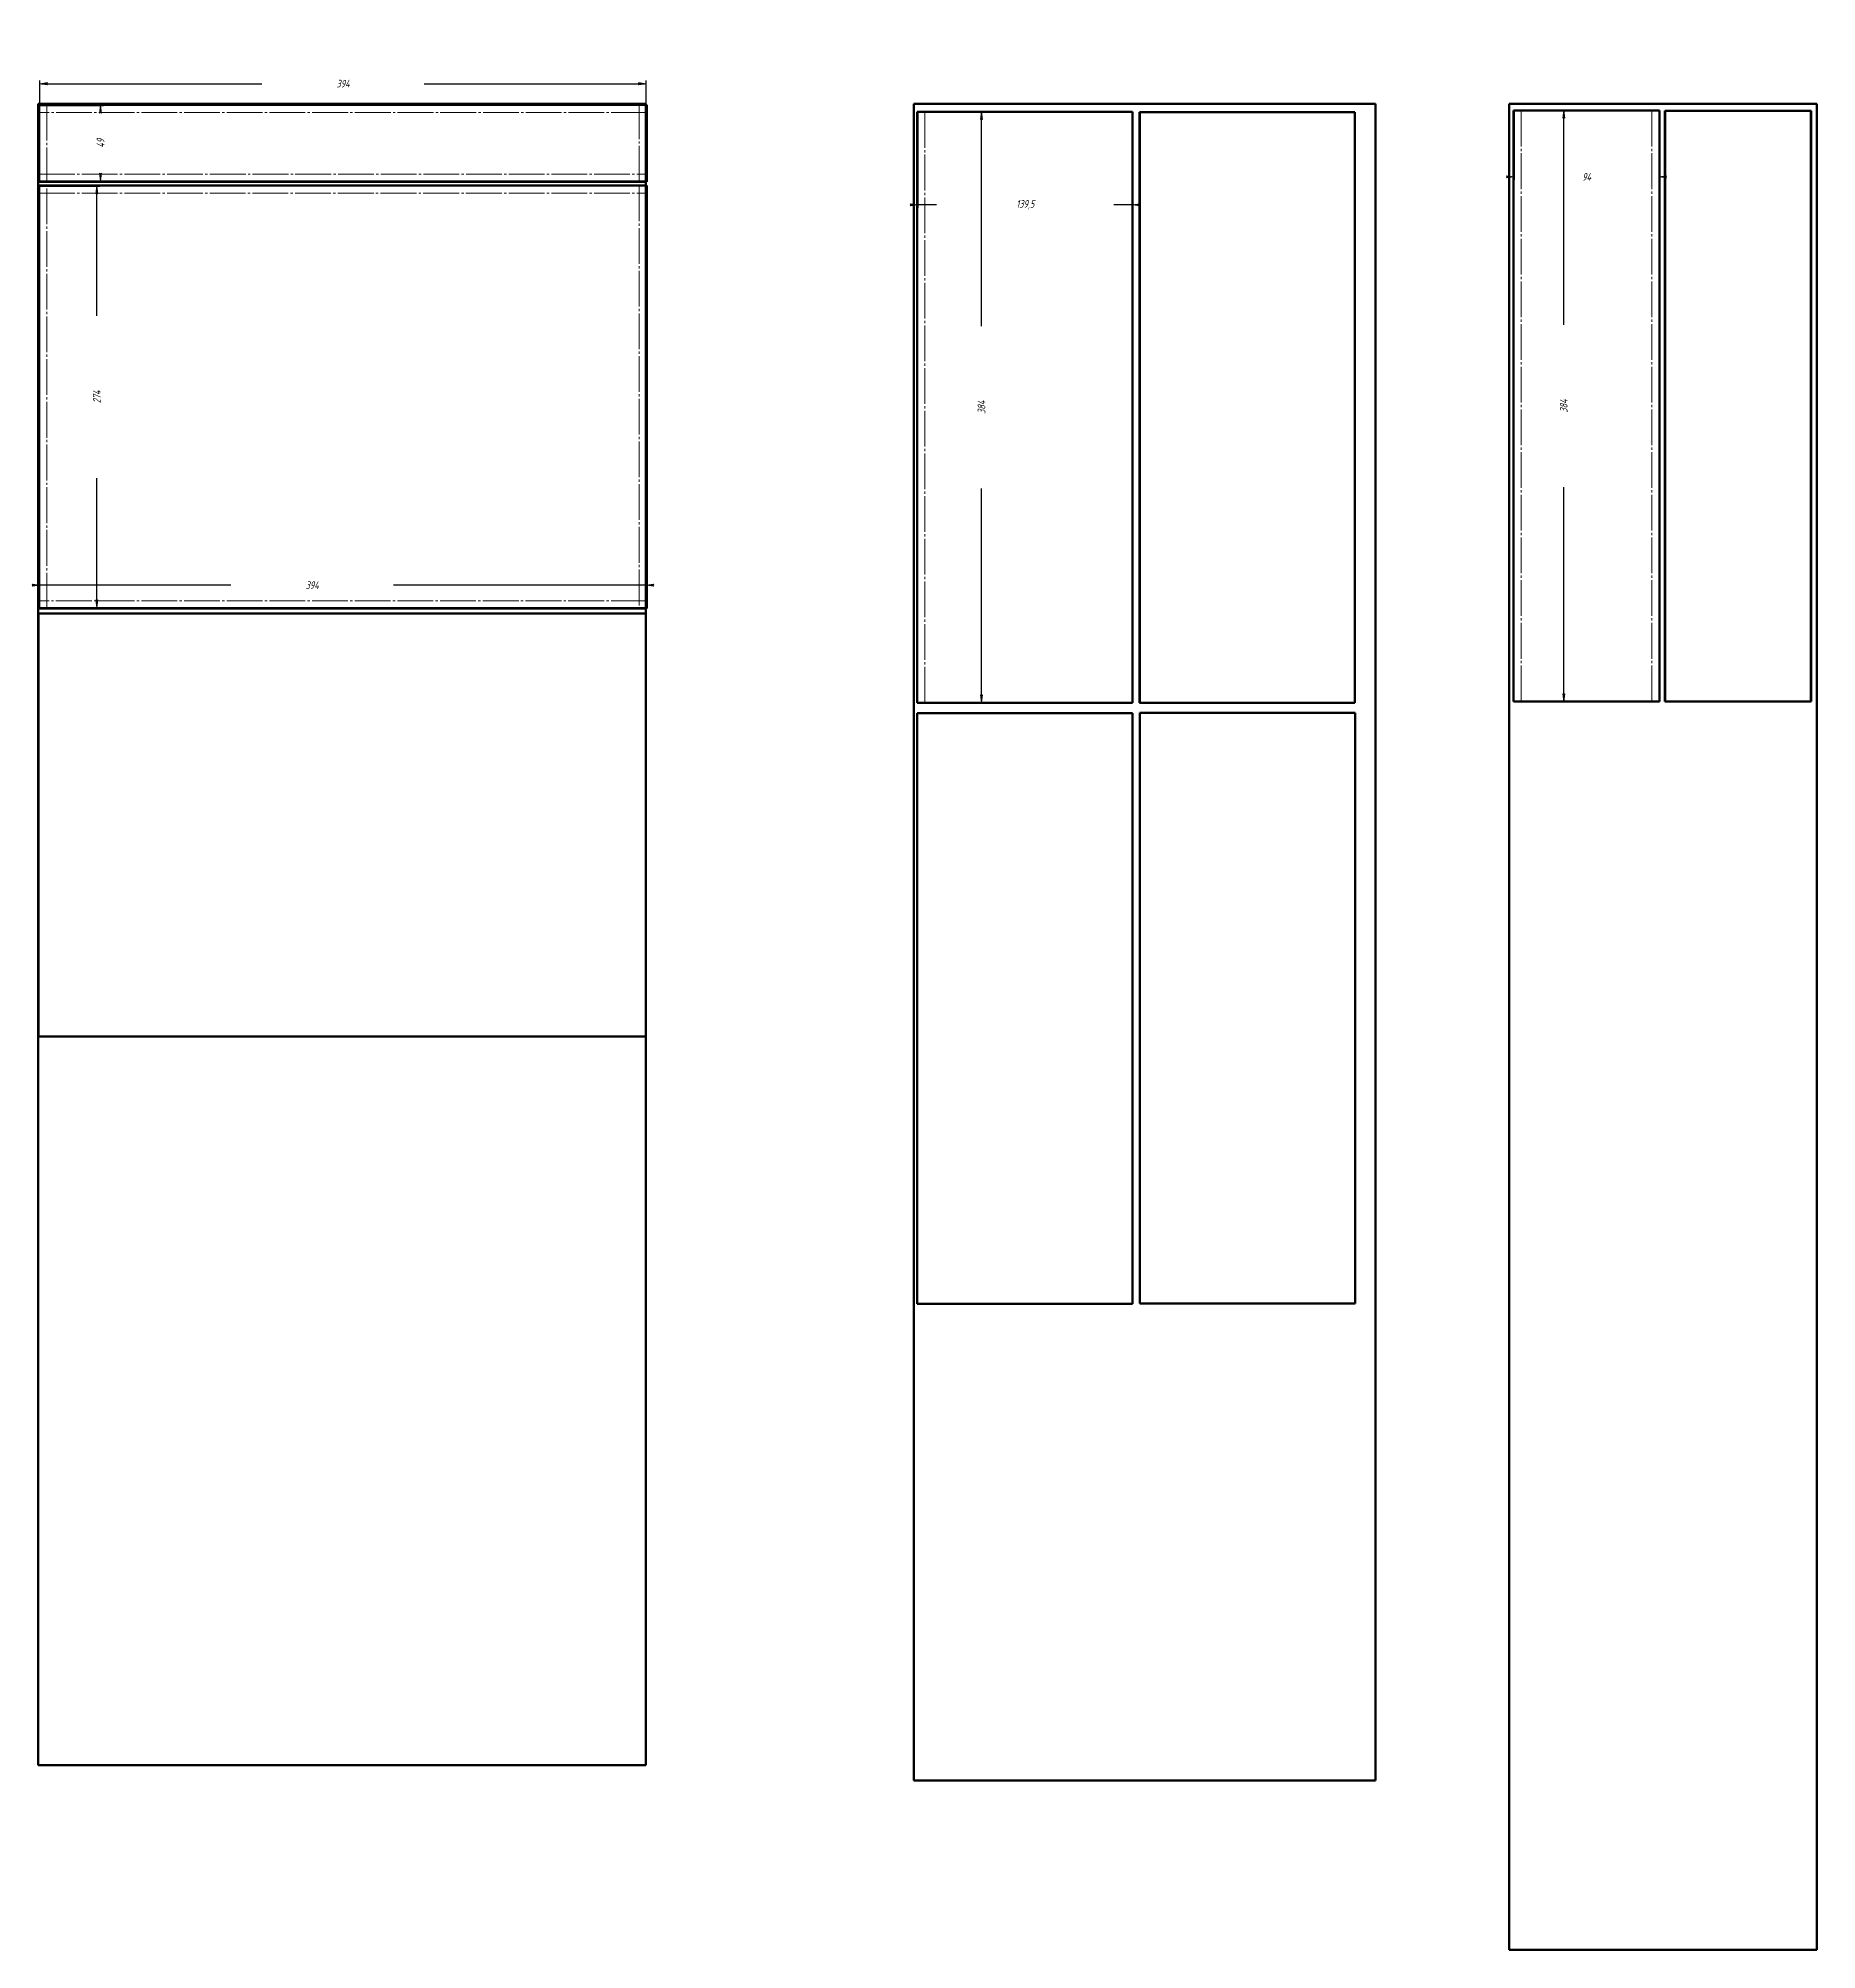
# Model space of a CAD drawing. Header units: millimetres. Extents: x 571 to 1727, y -696 to 547.
import ezdxf

# ---------------------------------------------------------------- set-up
doc = ezdxf.new("R2010")
doc.units = ezdxf.units.MM
for name, pattern in [('K5LT_AXLED', [27.75, 23.25, -1.5, 1.5, -1.5]), ('K5LT_BASIC', [0]), ('K5LT_THIN', [0])]:
    doc.linetypes.add(name, pattern=pattern)
doc.layers.add('Системный слой', color=7, linetype='Continuous')
doc.styles.add('KDIMTEXTSTYLE', font='GOST_AU.SHX', dxfattribs={"width": 0.96, "oblique": 15, "height": 5})
doc.dimstyles.new('KDIMSTYLE (1.00)', dxfattribs={"dimtxt": 5, "dimasz": 1, "dimexe": 2, "dimexo": 0, "dimgap": 1, "dimtad": 1, "dimtxsty": 'KDIMTEXTSTYLE', "dimsah": 1, "dimcen": 0, "dimdle": 1, "dimadec": 0, "dimazin": 0, "dimtfac": 0.667, "dimtmove": 0, "dimatfit": 3, "dimfxl": 1, "dimtvp": 1, "dimtolj": 1, "dimtzin": 0, "dimarcsym": 0})

# ---------------------------------------------------------------- blocks, each defined once
blk = doc.blocks.new('U0')
at = {"layer": 'Системный слой', "color": 150, "linetype": 'K5LT_BASIC', "lineweight": 60, "true_color": 0x0080ff}
for p, q in [((1527.190824825944, 504.0410267842129), (1727.190824825944, 504.0410267842129)), ((1527.190824825944, -695.9589732157871), (1527.190824825944, 504.0410267842129)), ((1727.190824825944, 504.0410267842129), (1727.190824825944, -695.9589732157871)), ((1727.190824825944, -695.9589732157871), (1527.190824825944, -695.9589732157871))]:
    blk.add_line(p, q, dxfattribs=at)
blk = doc.blocks.new('U1')
at = {"layer": 'Системный слой', "color": 150, "linetype": 'K5LT_BASIC', "lineweight": 60, "true_color": 0x0080ff}
for p, q in [((1140.409646001926, 504.0410267842129), (1440.409646001926, 504.0410267842129)), ((1140.409646001926, -585.9589732157871), (1140.409646001926, 504.0410267842129)), ((1440.409646001926, 504.0410267842129), (1440.409646001926, -585.9589732157871)), ((1440.409646001926, -585.9589732157871), (1140.409646001926, -585.9589732157871))]:
    blk.add_line(p, q, dxfattribs=at)
blk = doc.blocks.new('U2')
at = {"layer": 'Системный слой', "color": 150, "linetype": 'K5LT_BASIC', "lineweight": 60, "true_color": 0x0080ff}
for p, q in [((571.2399014648092, 504.0410267842129), (966.2399014648092, 504.0410267842129)), ((571.2399014648092, -575.9589732157871), (571.2399014648092, 504.0410267842129)), ((966.2399014648092, 504.0410267842129), (966.2399014648092, -575.9589732157871)), ((966.2399014648092, -575.9589732157871), (571.2399014648092, -575.9589732157871))]:
    blk.add_line(p, q, dxfattribs=at)
blk = doc.blocks.new('KDIMARROW_01')
at = {"layer": 'Системный слой'}
blk.add_hatch(color=0, dxfattribs=at).paths.add_polyline_path([(0, 0), (-5, 0.658262491226197), (-4.5, 6e-16), (-5, -0.6582624912261956)])
at = {"layer": 'Системный слой', "color": 0, "linetype": 'K5LT_THIN', "lineweight": 18}
for p, q in [((-4.5, 6e-16), (-5, 0.658262491226197)), ((-5, 0.658262491226197), (0, 0)), ((0, 0), (-5, -0.6582624912261956)), ((-5, -0.6582624912261956), (-4.5, 6e-16)), ((0, 0), (-1, 0))]:
    blk.add_line(p, q, dxfattribs=at)

msp = doc.modelspace()

# ---------------------------------------------------------------- linework, layer by layer
at = {"layer": 'Системный слой', "color": 150, "linetype": 'K5LT_BASIC', "lineweight": 60, "true_color": 0x0080ff}
for p, q in [((571.8235316964117, 503.345842981498), (571.8235316964117, 453.345842981498)), ((966.8235316964117, 503.345842981498), (571.8235316964117, 503.345842981498)), ((966.8235316964117, 453.345842981498), (966.8235316964117, 503.345842981498)), ((1142.50725961129, 114.6948013731345), (1142.50725961129, 498.6948013731345)), ((1142.50725961129, 498.6948013731345), (1282.50725961129, 498.6948013731345)), ((1282.50725961129, 498.6948013731345), (1282.50725961129, 114.6948013731345)), ((1287.055541848828, 498.6549403116166), (1427.055541848828, 498.6549403116166)), ((1287.055541848828, 114.6549403116167), (1287.055541848828, 498.6549403116166)), ((1427.055541848828, 498.6549403116166), (1427.055541848828, 114.6549403116167)), ((1530.060735967563, 499.5484598015001), (1625.060735967563, 499.5484598015001)), ((1530.060735967563, 115.5484598015001), (1530.060735967563, 499.5484598015001)), ((1625.060735967563, 499.5484598015001), (1625.060735967563, 115.5484598015001)), ((1628.489545305004, 499.5049476826902), (1723.489545305004, 499.5049476826902)), ((1628.489545305004, 115.5049476826902), (1628.489545305004, 499.5049476826902)), ((1723.489545305004, 499.5049476826902), (1723.489545305004, 115.5049476826902)), ((571.7543364803904, 450.9628749220783), (966.7543364803904, 450.9628749220783)), ((571.7543364803904, 175.9628749220783), (571.7543364803904, 450.9628749220783)), ((571.8235316964117, 453.345842981498), (966.8235316964117, 453.345842981498)), ((966.7543364803904, 450.9628749220783), (966.7543364803904, 175.9628749220783)), ((966.7543364803904, 175.9628749220783), (571.7543364803904, 175.9628749220783)), ((966.2359556008992, 172.6294951109003), (571.2359556008992, 172.6294951109003)), ((571.2359556008992, 172.6294951109003), (571.2359556008992, -102.3705048890997)), ((966.2359556008992, -102.3705048890997), (966.2359556008992, 172.6294951109003)), ((1282.50725961129, 114.6948013731345), (1142.50725961129, 114.6948013731345)), ((1427.055541848828, 114.6549403116167), (1287.055541848828, 114.6549403116167)), ((1625.060735967563, 115.5484598015001), (1530.060735967563, 115.5484598015001)), ((1723.489545305004, 115.5049476826902), (1628.489545305004, 115.5049476826902)), ((1142.470778003473, 107.8808006050996), (1142.470778003473, -276.1191993949003)), ((1282.470778003473, 107.8808006050996), (1142.470778003473, 107.8808006050996)), ((1282.470778003473, -276.1191993949003), (1282.470778003473, 107.8808006050996)), ((1287.16834383689, 108.1459352657682), (1287.16834383689, -275.8540647342318)), ((1427.16834383689, 108.1459352657682), (1287.16834383689, 108.1459352657682)), ((1427.16834383689, -275.8540647342318), (1427.16834383689, 108.1459352657682)), ((571.2359556008992, -102.3705048890997), (966.2359556008992, -102.3705048890997)), ((1142.470778003473, -276.1191993949003), (1282.470778003473, -276.1191993949003)), ((1287.16834383689, -275.8540647342318), (1427.16834383689, -275.8540647342318))]:
    msp.add_line(p, q, dxfattribs=at)
at = {"layer": 'Системный слой', "color": 7, "linetype": 'K5LT_THIN', "lineweight": 18}
for p, q in [((966.8235316964117, 502.845842981498), (571.8235316964117, 502.845842981498)), ((572.3235316964117, 503.345842981498), (572.3235316964117, 453.345842981498)), ((966.3235316964117, 453.345842981498), (966.3235316964117, 503.345842981498)), ((1143.00725961129, 114.6948013731345), (1143.00725961129, 498.6948013731345)), ((1287.555541848828, 114.6549403116167), (1287.555541848828, 498.6549403116166)), ((1530.560735967563, 115.5484598015001), (1530.560735967563, 499.5484598015001)), ((1624.560735967563, 499.5484598015001), (1624.560735967563, 115.5484598015001)), ((1628.989545305004, 115.5049476826902), (1628.989545305004, 499.5049476826902)), ((1722.989545305004, 499.5049476826902), (1722.989545305004, 115.5049476826902)), ((571.7543364803904, 450.4628749220783), (966.7543364803904, 450.4628749220783)), ((571.8235316964117, 453.845842981498), (966.8235316964117, 453.845842981498)), ((572.2543364803904, 175.9628749220783), (572.2543364803904, 450.9628749220783)), ((966.2543364803904, 450.9628749220783), (966.2543364803904, 175.9628749220783)), ((966.7543364803904, 176.4628749220783), (571.7543364803904, 176.4628749220783)), ((966.2359556008992, 172.1294951109003), (571.2359556008992, 172.1294951109003)), ((571.7359556008992, 172.6294951109003), (571.7359556008992, -102.3705048890997)), ((965.7359556008992, -102.3705048890997), (965.7359556008992, 172.6294951109003)), ((1142.970778003473, 107.8808006050996), (1142.970778003473, -276.1191993949003)), ((1287.66834383689, 108.1459352657682), (1287.66834383689, -275.8540647342318)), ((571.2359556008992, -101.8705048890997), (966.2359556008992, -101.8705048890997))]:
    msp.add_line(p, q, dxfattribs=at)
at = {"layer": 'Системный слой', "color": 30, "linetype": 'K5LT_AXLED', "lineweight": 18, "true_color": 0xff8000}
for p, q in [((966.8235316964117, 498.345842981498), (571.8235316964117, 498.345842981498)), ((576.8235316964117, 503.345842981498), (576.8235316964117, 453.345842981498)), ((961.8235316964117, 453.345842981498), (961.8235316964117, 503.345842981498)), ((1147.50725961129, 114.6948013731345), (1147.50725961129, 498.6948013731345)), ((1535.060735967563, 115.5484598015001), (1535.060735967563, 499.5484598015001)), ((1620.060735967563, 499.5484598015001), (1620.060735967563, 115.5484598015001)), ((571.8235316964117, 458.345842981498), (966.8235316964117, 458.345842981498)), ((576.7543364803904, 175.9628749220783), (576.7543364803904, 450.9628749220783)), ((961.7543364803904, 450.9628749220783), (961.7543364803904, 175.9628749220783)), ((571.7543364803904, 445.9628749220783), (966.7543364803904, 445.9628749220783)), ((966.7543364803904, 180.9628749220783), (571.7543364803904, 180.9628749220783))]:
    msp.add_line(p, q, dxfattribs=at)

# ---------------------------------------------------------------- block references
at = {"layer": 'Системный слой'}
for name in ['U2', 'U1', 'U0']:
    msp.add_blockref(name, (0, 0), dxfattribs=at)

# ---------------------------------------------------------------- dimensions: what is measured, and where the dimension line sits
at = {"layer": 'Системный слой', "color": 7}
for base, p1, p2, location in [((966.3235316964117, 517.0749221695353), (572.3235316964117, 503.345842981498), (966.3235316964117, 503.345842981498), (769.3235316964117, 517.0749221695353)), ((1143.00725961129, 438.3514580356049), (1282.50725961129, 498.6948013731345), (1143.00725961129, 498.6948013731345), (1212.75725961129, 438.3514580356049)), ((1530.560735967563, 456.4812088591182), (1624.560735967563, 499.5484598015001), (1530.560735967563, 499.5484598015001), (1577.560735967563, 456.4812088591182)), ((572.2543364803904, 191.0663627319676), (966.2543364803904, 175.9628749220783), (572.2543364803904, 175.9628749220783), (749.2543364803904, 191.0663627319676))]:
    msp.add_linear_dim(base=base, p1=p1, p2=p2, location=location, dimstyle='KDIMSTYLE (1.00)', override={"dimexo": 0, "dimpost": '\\H5.0;\\W0.965;\\Q15;<>', "dimblk1": 'KDIMARROW_01', "dimblk2": 'KDIMARROW_01', "dimse1": 0, "dimse2": 0, "dimclrt": 7, "dimtolj": 1}, dxfattribs=at).render()
for base, p1, p2, location in [((611.7383917934978, 502.845842981498), (571.8235316964117, 453.845842981498), (571.8235316964117, 502.845842981498), (611.7383917934978, 478.345842981498)), ((1184.340039491819, 498.6948013731345), (1142.50725961129, 114.6948013731345), (1142.50725961129, 498.6948013731345), (1184.340039491819, 306.6948013731345)), ((1562.720634894697, 499.5484598015001), (1530.560735967563, 115.5484598015001), (1530.560735967563, 499.5484598015001), (1562.720634894697, 307.5484598015001)), ((609.3654533907038, 450.4628749220783), (571.7543364803904, 176.4628749220783), (571.7543364803904, 450.4628749220783), (609.3654533907038, 313.4628749220783))]:
    msp.add_linear_dim(base=base, p1=p1, p2=p2, angle=90, location=location, dimstyle='KDIMSTYLE (1.00)', override={"dimexo": 0, "dimpost": '\\H5.0;\\W0.965;\\Q15;<>', "dimblk1": 'KDIMARROW_01', "dimblk2": 'KDIMARROW_01', "dimse1": 0, "dimse2": 0, "dimclrt": 7, "dimtolj": 1}, dxfattribs=at).render()

doc.saveas('drawing.dxf')
